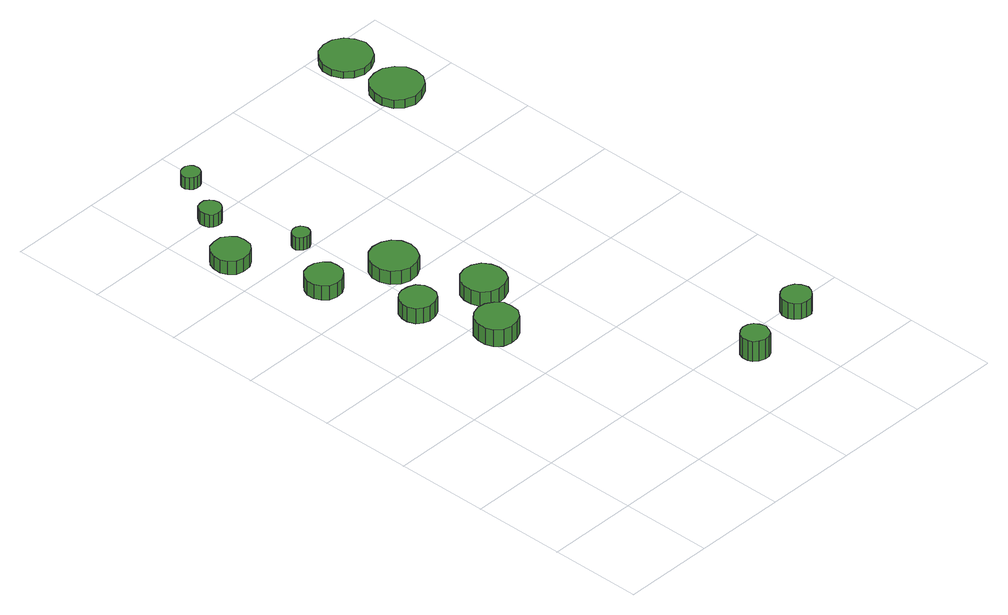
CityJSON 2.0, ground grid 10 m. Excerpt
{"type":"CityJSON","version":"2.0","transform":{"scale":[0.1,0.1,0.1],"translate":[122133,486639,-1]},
"CityObjects":{
"tree1":{"type":"SolitaryVegetationObject","attributes":{"function":"something"},"geometry":[{"type":"MultiSurface","lod":"1","boundaries":[[[0,1,2,3,4,5,6,7,8,9,10,11,12,13,14]],[[15,16,17,18,19,20,21,22,23,24,25,26,27,28,29]],[[0,29,28,1]],[[1,28,27,2]],[[2,27,26,3]],[[3,26,25,4]],[[4,25,24,5]],[[5,24,23,6]],[[6,23,22,7]],[[7,22,21,8]],[[8,21,20,9]],[[9,20,19,10]],[[10,19,18,11]],[[11,18,17,12]],[[12,17,16,13]],[[13,16,15,14]],[[14,15,29,0]]]}]},
"tree2":{"type":"SolitaryVegetationObject","attributes":{"function":"something"},"geometry":[{"type":"MultiSurface","lod":"1","boundaries":[[[30,31,32,33,34,35,36,37,38,39,40,41,42,43,44]],[[45,46,47,48,49,50,51,52,53,54,55,56,57,58,59]],[[30,59,58,31]],[[31,58,57,32]],[[32,57,56,33]],[[33,56,55,34]],[[34,55,54,35]],[[35,54,53,36]],[[36,53,52,37]],[[37,52,51,38]],[[38,51,50,39]],[[39,50,49,40]],[[40,49,48,41]],[[41,48,47,42]],[[42,47,46,43]],[[43,46,45,44]],[[44,45,59,30]]]}]},
"tree3":{"type":"SolitaryVegetationObject","attributes":{"function":"something"},"geometry":[{"type":"MultiSurface","lod":"1","boundaries":[[[60,61,62,63,64,65,66,67,68,69,70,71,72,73,74]],[[75,76,77,78,79,80,81,82,83,84,85,86,87,88,89]],[[60,89,88,61]],[[61,88,87,62]],[[62,87,86,63]],[[63,86,85,64]],[[64,85,84,65]],[[65,84,83,66]],[[66,83,82,67]],[[67,82,81,68]],[[68,81,80,69]],[[69,80,79,70]],[[70,79,78,71]],[[71,78,77,72]],[[72,77,76,73]],[[73,76,75,74]],[[74,75,89,60]]]}]},
"tree4":{"type":"SolitaryVegetationObject","attributes":{"function":"something"},"geometry":[{"type":"MultiSurface","lod":"1","boundaries":[[[90,91,92,93,94,95,96,97,98,99,100,101,102,103,104]],[[105,106,107,108,109,110,111,112,113,114,115,116,117,118,119]],[[90,119,118,91]],[[91,118,117,92]],[[92,117,116,93]],[[93,116,115,94]],[[94,115,114,95]],[[95,114,113,96]],[[96,113,112,97]],[[97,112,111,98]],[[98,111,110,99]],[[99,110,109,100]],[[100,109,108,101]],[[101,108,107,102]],[[102,107,106,103]],[[103,106,105,104]],[[104,105,119,90]]]}]},
"tree5":{"type":"SolitaryVegetationObject","attributes":{"function":"something"},"geometry":[{"type":"MultiSurface","lod":"1","boundaries":[[[120,121,122,123,124,125,126,127,128,129,130,131,132,133,134]],[[135,136,137,138,139,140,141,142,143,144,145,146,147,148,149]],[[120,149,148,121]],[[121,148,147,122]],[[122,147,146,123]],[[123,146,145,124]],[[124,145,144,125]],[[125,144,143,126]],[[126,143,142,127]],[[127,142,141,128]],[[128,141,140,129]],[[129,140,139,130]],[[130,139,138,131]],[[131,138,137,132]],[[132,137,136,133]],[[133,136,135,134]],[[134,135,149,120]]]}]},
"tree6":{"type":"SolitaryVegetationObject","attributes":{"function":"something"},"geometry":[{"type":"MultiSurface","lod":"1","boundaries":[[[150,151,152,153,154,155,156,157,158,159,160,161,162,163,164]],[[165,166,167,168,169,170,171,172,173,174,175,176,177,178,179]],[[150,179,178,151]],[[151,178,177,152]],[[152,177,176,153]],[[153,176,175,154]],[[154,175,174,155]],[[155,174,173,156]],[[156,173,172,157]],[[157,172,171,158]],[[158,171,170,159]],[[159,170,169,160]],[[160,169,168,161]],[[161,168,167,162]],[[162,167,166,163]],[[163,166,165,164]],[[164,165,179,150]]]}]},
"tree7":{"type":"SolitaryVegetationObject","attributes":{"function":"something"},"geometry":[{"type":"MultiSurface","lod":"1","boundaries":[[[180,181,182,183,184,185,186,187,188,189,190,191,192,193,194]],[[195,196,197,198,199,200,201,202,203,204,205,206,207,208,209]],[[180,209,208,181]],[[181,208,207,182]],[[182,207,206,183]],[[183,206,205,184]],[[184,205,204,185]],[[185,204,203,186]],[[186,203,202,187]],[[187,202,201,188]],[[188,201,200,189]],[[189,200,199,190]],[[190,199,198,191]],[[191,198,197,192]],[[192,197,196,193]],[[193,196,195,194]],[[194,195,209,180]]]}]},
"tree8":{"type":"SolitaryVegetationObject","attributes":{"function":"something"},"geometry":[{"type":"MultiSurface","lod":"1","boundaries":[[[210,211,212,213,214,215,216,217,218,219,220,221,222,223,224]],[[225,226,227,228,229,230,231,232,233,234,235,236,237,238,239]],[[210,239,238,211]],[[211,238,237,212]],[[212,237,236,213]],[[213,236,235,214]],[[214,235,234,215]],[[215,234,233,216]],[[216,233,232,217]],[[217,232,231,218]],[[218,231,230,219]],[[219,230,229,220]],[[220,229,228,221]],[[221,228,227,222]],[[222,227,226,223]],[[223,226,225,224]],[[224,225,239,210]]]}]},
"tree9":{"type":"SolitaryVegetationObject","attributes":{"function":"something"},"geometry":[{"type":"MultiSurface","lod":"1","boundaries":[[[240,241,242,243,244,245,246,247,248,249,250,251,252,253,254]],[[255,256,257,258,259,260,261,262,263,264,265,266,267,268,269]],[[240,269,268,241]],[[241,268,267,242]],[[242,267,266,243]],[[243,266,265,244]],[[244,265,264,245]],[[245,264,263,246]],[[246,263,262,247]],[[247,262,261,248]],[[248,261,260,249]],[[249,260,259,250]],[[250,259,258,251]],[[251,258,257,252]],[[252,257,256,253]],[[253,256,255,254]],[[254,255,269,240]]]}]},
"tree10":{"type":"SolitaryVegetationObject","attributes":{"function":"something"},"geometry":[{"type":"MultiSurface","lod":"1","boundaries":[[[270,271,272,273,274,275,276,277,278,279,280,281,282,283,284]],[[285,286,287,288,289,290,291,292,293,294,295,296,297,298,299]],[[270,299,298,271]],[[271,298,297,272]],[[272,297,296,273]],[[273,296,295,274]],[[274,295,294,275]],[[275,294,293,276]],[[276,293,292,277]],[[277,292,291,278]],[[278,291,290,279]],[[279,290,289,280]],[[280,289,288,281]],[[281,288,287,282]],[[282,287,286,283]],[[283,286,285,284]],[[284,285,299,270]]]}]},
"tree11":{"type":"SolitaryVegetationObject","attributes":{"function":"something"}},
"tree12":{"type":"SolitaryVegetationObject","attributes":{"function":"something"},"geometry":[{"type":"MultiSurface","lod":"1","boundaries":[[[300,301,302,303,304,305,306,307,308,309,310,311,312,313,314]],[[315,316,317,318,319,320,321,322,323,324,325,326,327,328,329]],[[300,329,328,301]],[[301,328,327,302]],[[302,327,326,303]],[[303,326,325,304]],[[304,325,324,305]],[[305,324,323,306]],[[306,323,322,307]],[[307,322,321,308]],[[308,321,320,309]],[[309,320,319,310]],[[310,319,318,311]],[[311,318,317,312]],[[312,317,316,313]],[[313,316,315,314]],[[314,315,329,300]]]}]},
"tree13":{"type":"SolitaryVegetationObject","attributes":{"function":"something"},"geometry":[{"type":"MultiSurface","lod":"1","boundaries":[[[330,331,332,333,334,335,336,337,338,339,340,341,342,343,344]],[[345,346,347,348,349,350,351,352,353,354,355,356,357,358,359]],[[330,359,358,331]],[[331,358,357,332]],[[332,357,356,333]],[[333,356,355,334]],[[334,355,354,335]],[[335,354,353,336]],[[336,353,352,337]],[[337,352,351,338]],[[338,351,350,339]],[[339,350,349,340]],[[340,349,348,341]],[[341,348,347,342]],[[342,347,346,343]],[[343,346,345,344]],[[344,345,359,330]]]}]},
"tree14":{"type":"SolitaryVegetationObject","attributes":{"function":"something"},"geometry":[{"type":"MultiSurface","lod":"1","boundaries":[[[360,361,362,363,364,365,366,367,368,369,370,371,372,373,374]],[[375,376,377,378,379,380,381,382,383,384,385,386,387,388,389]],[[360,389,388,361]],[[361,388,387,362]],[[362,387,386,363]],[[363,386,385,364]],[[364,385,384,365]],[[365,384,383,366]],[[366,383,382,367]],[[367,382,381,368]],[[368,381,380,369]],[[369,380,379,370]],[[370,379,378,371]],[[371,378,377,372]],[[372,377,376,373]],[[373,376,375,374]],[[374,375,389,360]]]}]}
},
"vertices":[
[42,539,26],[41,547,26],[36,553,26],[29,558,26],[20,558,26],[12,556,26],[6,550,26],[3,543,26],[3,534,26],[6,527,26],[12,521,26],[20,519,26],[29,520,26],[36,524,26],[41,530,26],[41,530,10],[36,524,10],[29,520,10],[20,519,10],[12,521,10],[6,527,10],[3,534,10],[3,543,10],[6,550,10],[12,556,10],[20,558,10],[29,558,10],[36,553,10],[41,547,10],[42,539,10],
[73,446,26],[72,454,26],[67,460,26],[60,464,26],[52,465,26],[44,463,26],[38,457,26],[35,450,26],[35,442,26],[38,435,26],[44,429,26],[52,427,26],[60,428,26],[67,432,26],[72,438,26],[72,438,9],[67,432,9],[60,428,9],[52,427,9],[44,429,9],[38,435,9],[35,442,9],[35,450,9],[38,457,9],[44,463,9],[52,465,9],[60,464,9],[67,460,9],[72,454,9],[73,446,9],
[106,355,27],[105,362,27],[100,369,27],[93,372,27],[85,373,27],[78,371,27],[72,366,27],[69,358,27],[69,351,27],[72,343,27],[78,338,27],[85,336,27],[93,337,27],[100,340,27],[105,347,27],[105,347,9],[100,340,9],[93,337,9],[85,336,9],[78,338,9],[72,343,9],[69,351,9],[69,358,9],[72,366,9],[78,371,9],[85,373,9],[93,372,9],[100,369,9],[105,362,9],[106,355,9],
[137,278,28],[136,287,28],[130,294,28],[122,299,28],[113,300,28],[104,297,28],[97,291,28],[94,282,28],[94,273,28],[97,265,28],[104,258,28],[113,256,28],[122,257,28],[130,261,28],[136,269,28],[136,269,8],[130,261,8],[122,257,8],[113,256,8],[104,258,8],[97,265,8],[94,273,8],[94,282,8],[97,291,8],[104,297,8],[113,300,8],[122,299,8],[130,294,8],[136,287,8],[137,278,8],
[70,598,25],[69,603,25],[66,607,25],[62,610,25],[57,610,25],[52,609,25],[49,605,25],[47,601,25],[47,596,25],[49,591,25],[52,588,25],[57,587,25],[62,587,25],[66,590,25],[69,594,25],[69,594,10],[66,590,10],[62,587,10],[57,587,10],[52,588,10],[49,591,10],[47,596,10],[47,601,10],[49,605,10],[52,609,10],[57,610,10],[62,610,10],[66,607,10],[69,603,10],[70,598,10],
[98,508,25],[97,512,25],[95,515,25],[91,517,25],[87,517,25],[84,516,25],[81,514,25],[79,510,25],[79,506,25],[81,503,25],[84,500,25],[87,499,25],[91,499,25],[95,501,25],[97,504,25],[97,504,10],[95,501,10],[91,499,10],[87,499,10],[84,500,10],[81,503,10],[79,506,10],[79,510,10],[81,514,10],[84,516,10],[87,517,10],[91,517,10],[95,515,10],[97,512,10],[98,508,10],
[146,418,25],[144,428,25],[138,436,25],[129,441,25],[118,442,25],[109,439,25],[101,432,25],[97,423,25],[97,413,25],[101,403,25],[109,396,25],[118,393,25],[129,394,25],[138,399,25],[144,408,25],[144,408,9],[138,399,9],[129,394,9],[118,393,9],[109,396,9],[101,403,9],[97,413,9],[97,423,9],[101,432,9],[109,439,9],[118,442,9],[129,441,9],[138,436,9],[144,428,9],[146,418,9],
[176,330,26],[174,339,26],[169,347,26],[160,352,26],[151,353,26],[142,350,26],[134,343,26],[131,334,26],[131,325,26],[134,316,26],[142,310,26],[151,307,26],[160,308,26],[169,312,26],[174,320,26],[174,320,9],[169,312,9],[160,308,9],[151,307,9],[142,310,9],[134,316,9],[131,325,9],[131,334,9],[134,343,9],[142,350,9],[151,353,9],[160,352,9],[169,347,9],[174,339,9],[176,330,9],
[97,650,25],[96,655,25],[94,658,25],[90,660,25],[86,660,25],[82,659,25],[79,656,25],[77,653,25],[77,648,25],[79,645,25],[82,642,25],[86,641,25],[90,641,25],[94,643,25],[96,646,25],[96,646,11],[94,643,11],[90,641,11],[86,641,11],[82,642,11],[79,645,11],[77,648,11],[77,653,11],[79,656,11],[82,659,11],[86,660,11],[90,660,11],[94,658,11],[96,655,11],[97,650,11],
[276,75,31],[274,81,31],[271,86,31],[266,89,31],[260,90,31],[254,88,31],[249,84,31],[247,78,31],[247,72,31],[249,67,31],[254,63,31],[260,61,31],[266,61,31],[271,64,31],[274,69,31],[274,69,7],[271,64,7],[266,61,7],[260,61,7],[254,63,7],[249,67,7],[247,72,7],[247,78,7],[249,84,7],[254,88,7],[260,90,7],[266,89,7],[271,86,7],[274,81,7],[276,75,7],
[353,91,27],[351,98,27],[347,103,27],[342,106,27],[335,107,27],[329,105,27],[324,101,27],[321,95,27],[321,88,27],[324,82,27],[329,78,27],[335,76,27],[342,76,27],[347,80,27],[351,85,27],[351,85,8],[347,80,8],[342,76,8],[335,76,8],[329,78,8],[324,82,8],[321,88,8],[321,95,8],[324,101,8],[329,105,8],[335,107,8],[342,106,8],[347,103,8],[351,98,8],[353,91,8],
[355,604,21],[353,615,21],[346,624,21],[336,630,21],[325,631,21],[314,628,21],[306,620,21],[302,610,21],[302,599,21],[306,588,21],[314,581,21],[325,577,21],[336,579,21],[346,584,21],[353,593,21],[353,593,11],[346,584,11],[336,579,11],[325,577,11],[314,581,11],[306,588,11],[302,599,11],[302,610,11],[306,620,11],[314,628,11],[325,631,11],[336,630,11],[346,624,11],[353,615,11],[355,604,11],
[357,672,19],[354,683,19],[348,692,19],[338,698,19],[327,699,19],[316,696,19],[308,688,19],[303,678,19],[303,667,19],[308,656,19],[316,649,19],[327,645,19],[338,647,19],[348,652,19],[354,661,19],[354,661,11],[348,652,11],[338,647,11],[327,645,11],[316,649,11],[308,656,11],[303,667,11],[303,678,11],[308,688,11],[316,696,11],[327,699,11],[338,698,11],[348,692,11],[354,683,11],[357,672,11]
]}
